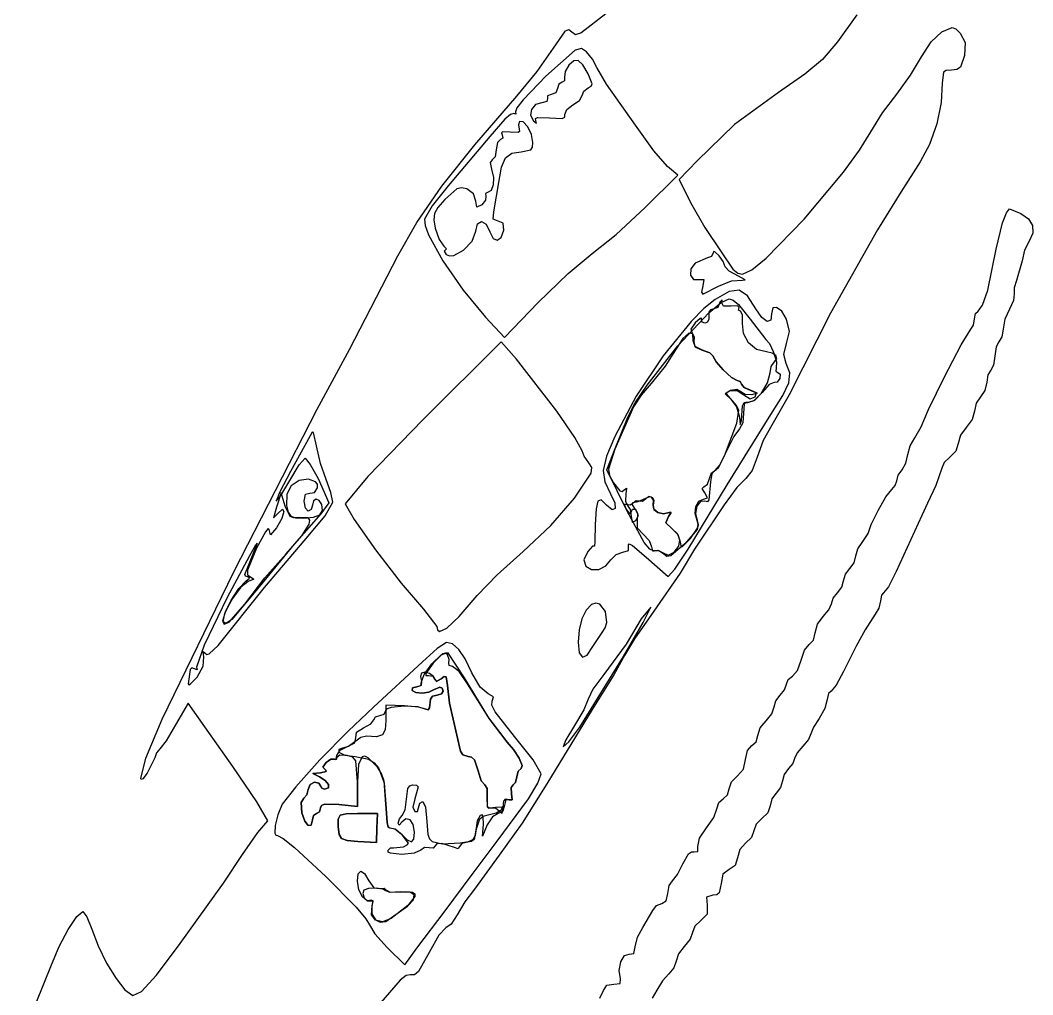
# Model space of a CAD drawing. Extents: x 0 to 397, y 0 to 706.
# Drawn here: x 168.1 to 255.5, y 171.3 to 255.5 of the extents above; entities that cross this region are included whole.
import ezdxf

# ---------------------------------------------------------------- set-up
doc = ezdxf.new("R2010")
doc.units = 0

msp = doc.modelspace()

# ---------------------------------------------------------------- linework, layer by layer
at = {"layer": 'Layer 1', "color": 7}
for points in [[(168.103656, 167.216216), (170.789002, 173.918645), (171.44884, 175.496103), (172.236538, 176.977054), (172.982035, 178.075417), (173.51527, 178.505112), (173.857377, 178.064625), (174.270921, 177.005805), (174.822197, 175.559102), (175.56275, 174.058654), (176.375203, 172.719007), (177.142181, 171.754705), (177.834331, 171.26796), (178.570932, 171.59666), (179.855926, 173.033569), (181.89657, 175.753444), (185.635311, 180.957625), (187.288076, 183.427071), (188.621577, 185.3356), (189.4626, 186.34525), (188.519977, 187.981435), (186.45164, 191.028731), (184.036874, 194.468317), (182.60389, 196.49679), (181.495814, 194.644705), (180.705988, 193.267107), (180.160902, 192.55626), (179.875814, 192.231483), (179.71111, 191.782618), (179.072009, 190.454276), (178.680376, 189.975496), (178.553485, 189.91029), (178.505668, 190.009908), (178.946376, 191.747588), (180.350697, 195.118442), (186.543362, 207.854125), (193.726275, 221.896806), (196.526494, 227.032725), (200.711279, 235.133037), (202.351102, 238.021919), (204.508846, 241.145653), (207.336119, 244.707602), (210.984527, 248.911134), (212.71971, 251.035696), (214.134482, 253.062626), (215.178661, 254.563167), (215.473886, 254.678305), (215.726216, 254.465624), (216.024589, 254.251653), (216.501887, 254.388454), (218.642279, 256.071822)], [(240.330365, 255.939883), (238.664718, 253.615418), (237.356491, 252.096014), (235.84116, 250.823466), (233.554205, 249.23957), (229.746717, 246.474452), (226.530043, 243.342886), (224.988756, 241.716932), (225.957131, 239.737495), (227.212315, 237.581316), (228.604377, 235.471351), (229.627875, 233.98448), (230.054163, 233.645328), (230.459284, 233.53848), (231.250067, 233.913459), (232.491952, 234.934075), (235.766079, 238.286299), (239.155763, 242.343306), (240.542095, 244.244903), (241.535102, 245.853254), (242.546781, 247.475416), (243.770656, 249.10234), (244.967676, 250.719386), (245.915194, 252.317911), (246.74237, 253.604537), (247.64945, 254.472327), (248.562572, 254.856414), (248.867213, 254.72206), (249.232013, 254.358379), (249.663813, 253.551179), (249.616188, 252.426214), (249.259926, 251.414711), (248.957226, 251.227353), (248.504937, 251.17738), (248.046276, 251.139374), (247.789988, 250.980486), (247.6939, 250.030851), (247.60822, 248.366958), (247.219326, 246.531779), (246.589794, 244.747599), (245.782196, 243.2367), (244.122023, 240.634962), (242.11013, 237.366121), (238.046745, 230.184796), (234.481306, 223.131529), (232.985175, 220.502627), (232.248618, 219.193689), (231.717643, 217.756956), (231.274995, 216.586615), (230.751384, 215.917924), (229.954723, 215.119456), (228.855908, 213.636509), (226.307087, 209.810984), (225.072364, 207.726419), (222.795888, 204.443114), (221.116267, 202.061025), (220.275642, 200.622176), (219.353392, 198.939469), (217.478112, 195.971151), (213.548165, 189.543888), (211.424794, 186.141345), (209.454529, 183.392851), (207.302936, 180.445391), (206.486872, 179.361084), (205.82903, 178.240528), (205.315649, 177.430727), (204.847248, 177.094), (204.242587, 176.469936), (203.401917, 174.969571), (202.479711, 173.337884), (202.129088, 173.047702), (201.792191, 173.035995), (201.408925, 172.986209), (200.885596, 172.601196), (199.243723, 170.662504)], [(213.463146, 250.636219), (211.520529, 248.609509), (210.981237, 247.909487), (210.844474, 247.553292), (210.897788, 247.360763), (210.709008, 247.411122), (210.432931, 247.32473), (209.948198, 246.924509), (208.626206, 245.44121), (205.045862, 241.164129), (203.67532, 239.460123), (202.98952, 238.290047), (203.043918, 237.762168), (203.358228, 236.94324), (204.59219, 234.711996), (206.342619, 232.155844), (208.260728, 229.834311), (209.90926, 228.070421), (212.816504, 231.115601), (215.387814, 233.609873), (217.487637, 235.330239), (219.558973, 236.977007), (222.062109, 239.294759), (224.873044, 242.090524), (223.978399, 242.841589), (222.795623, 244.201063), (221.208034, 246.414877), (218.715304, 249.942657), (217.871812, 251.395397), (217.515727, 252.101085), (216.976814, 252.7483), (216.540814, 253.03017), (216.002883, 252.888177), (213.463146, 250.636219)], [(215.464102, 251.609886), (215.136548, 251.050292), (215.093685, 250.560019), (215.094171, 250.248516), (214.871083, 250.119046), (214.60134, 249.963603), (214.489024, 249.589879), (214.327408, 249.216155), (213.939043, 249.060712), (213.614708, 248.957083), (213.607079, 248.707934), (213.558837, 248.458785), (213.136473, 248.355156), (212.591712, 248.186743), (212.245488, 247.776203), (212.163782, 247.265585), (212.412573, 246.796936), (212.681434, 246.595323), (212.600251, 246.822336), (212.575484, 246.998102), (212.756399, 247.090756), (213.799696, 247.038236), (214.897982, 246.990302), (215.102042, 247.105556), (215.122613, 247.323633), (215.282069, 247.766237), (215.811941, 248.161481), (216.372594, 248.550639), (216.605692, 248.97922), (216.758577, 249.360221), (217.12604, 249.635387), (217.383898, 249.773219), (217.470174, 249.971276), (217.128509, 250.836596), (216.664898, 251.624769), (216.273155, 251.997677), (215.892987, 251.983367), (215.464102, 251.609886)], [(211.215244, 246.727791), (211.12092, 246.450508), (211.182436, 246.072682), (211.207863, 245.877365), (211.092698, 245.770087), (210.399974, 245.805629), (209.734635, 245.847125), (209.639065, 245.754482), (209.694771, 245.584085), (209.761446, 245.298776), (209.570946, 245.180154), (209.307156, 244.921083), (209.197354, 244.298209), (209.096283, 243.675335), (208.853395, 243.416264), (208.682166, 243.196395), (208.789543, 242.622513), (208.944649, 241.909384), (208.925759, 241.256116), (208.752683, 240.778929), (208.445231, 240.59404), (208.256451, 240.502141), (208.290715, 240.281126), (208.272899, 239.932361), (207.95875, 239.532531), (207.532065, 239.321041), (207.433464, 239.856734), (207.219504, 240.490367), (206.642536, 240.909424), (206.200676, 241.005737), (205.790268, 240.910791), (204.74459, 239.993259), (204.165257, 239.311742), (203.869392, 238.775514), (203.805633, 238.230091), (203.922617, 237.520991), (204.260755, 236.541723), (204.674034, 235.961712), (204.905016, 235.75128), (204.805268, 235.66044), (204.684971, 235.540407), (204.866298, 235.258978), (205.151527, 235.125787), (205.524444, 235.162951), (206.378349, 235.627146), (207.11802, 236.409172), (207.433464, 237.266638), (207.581493, 237.906379), (207.928985, 238.107572), (208.331047, 237.87604), (208.642787, 237.217602), (208.918957, 236.636394), (209.279463, 236.474254), (209.620787, 236.718978), (209.83941, 237.35836), (209.781113, 237.939518), (209.357162, 238.124594), (208.940576, 238.296838), (208.988862, 238.918344), (209.431246, 241.475985), (209.659675, 242.800672), (210.002702, 243.608925), (210.541455, 244.012167), (211.357061, 244.12182), (212.170346, 244.278057), (212.323502, 244.520828), (212.361067, 244.915571), (212.223059, 245.611232), (211.906821, 246.270547), (211.531251, 246.705428), (211.215244, 246.727791)], [(218.147155, 171.025601), (218.440138, 171.682033), (218.735633, 172.145274), (219.340427, 172.250005), (219.883088, 172.308125), (219.905577, 172.691683), (219.801899, 173.431949), (219.947955, 174.182303), (220.265791, 174.725421), (220.677456, 174.843982), (221.069701, 174.889182), (221.191806, 175.470163), (221.38138, 176.29853), (221.83739, 177.134569), (222.708046, 178.593307), (223.026031, 179.029252), (223.473927, 179.210668), (223.870582, 179.439489), (224.01403, 180.071799), (224.128242, 180.750544), (224.402791, 181.173172), (224.827448, 181.702119), (225.302375, 182.636142), (225.802747, 183.484309), (226.052321, 183.669506), (226.284862, 183.677896), (226.597688, 183.699107), (226.591426, 184.126982), (226.730685, 184.856968), (227.337199, 185.739883), (227.980004, 186.628796), (228.247366, 187.387004), (228.402809, 187.916479), (228.776533, 188.25519), (229.150257, 188.594034), (229.3057, 189.123377), (229.512957, 189.722174), (230.011256, 190.22863), (230.525959, 190.816359), (230.716812, 191.653854), (230.870535, 192.411224), (231.245979, 192.841304), (231.619703, 193.182), (231.775146, 193.715841), (231.982403, 194.367246), (232.480702, 194.991133), (232.979001, 195.589313), (233.186258, 196.17929), (233.341701, 196.720584), (233.715425, 197.202346), (234.089149, 197.658576), (234.244592, 198.138619), (234.397257, 198.548194), (234.764234, 198.835003), (235.195946, 199.321263), (235.504362, 200.210484), (235.805414, 201.097059), (236.219443, 201.57644), (236.568738, 201.949768), (236.714038, 202.580799), (236.921295, 203.333628), (237.419594, 203.999673), (237.917893, 204.570159), (238.12515, 205.093284), (238.280593, 205.567859), (238.654317, 206.021796), (239.028041, 206.513921), (239.183484, 207.08013), (239.338927, 207.646339), (239.712651, 208.138464), (240.086375, 208.635881), (240.241818, 209.21479), (240.397261, 209.820157), (240.770985, 210.381074), (241.300152, 211.161419), (241.557515, 211.934102), (242.155462, 213.147647), (242.832785, 214.314493), (243.328273, 214.947079), (243.639952, 215.289186), (243.769598, 215.71543), (243.902904, 216.19609), (244.223271, 216.668283), (244.560218, 217.242121), (244.733387, 217.967565), (244.934383, 218.733887), (245.338049, 219.406546), (245.886266, 220.370336), (246.499857, 221.871285), (247.878227, 224.689132), (249.32777, 227.45446), (250.15488, 228.797849), (250.379114, 229.137486), (250.47238, 229.678736), (250.568644, 230.162395), (250.800111, 230.363478), (251.167898, 230.873132), (251.619394, 232.167144), (252.361153, 235.69854), (252.892084, 237.976515), (253.231997, 238.83941), (253.510857, 239.182928), (254.48276, 238.787111)], [(254.48276, 238.787111), (255.138657, 238.339386), (255.484694, 237.761982), (255.506946, 237.10183), (255.191491, 236.40586), (254.80811, 235.613741), (254.580833, 234.700178), (254.103524, 233.001905), (253.896223, 232.376032), (253.904557, 231.851496), (253.853845, 231.279951), (253.504154, 230.540925), (253.10697, 229.678207), (252.941826, 228.809138), (252.838197, 228.128188), (252.589048, 227.717643), (252.339899, 227.264985), (252.23627, 226.48292), (252.132641, 225.700855), (251.883492, 225.248197), (251.634343, 224.853968), (251.530714, 224.212088), (251.375271, 223.505562), (251.001547, 222.95514), (250.627823, 222.41464), (250.47238, 221.732059), (250.265123, 220.990519), (249.766824, 220.309305), (249.268525, 219.64035), (249.061268, 218.928532), (248.854011, 218.274614), (248.355712, 217.745314), (247.857413, 217.287938), (247.650156, 216.807278), (247.138981, 215.310794), (246.435541, 213.782912), (245.940241, 212.724578), (243.709626, 207.87388), (243.053767, 206.56578), (242.625186, 206.021796), (242.436803, 205.821903), (242.358486, 205.341287), (242.227694, 204.72397), (241.91328, 204.194759), (241.034157, 202.846794), (240.269335, 201.435682), (239.177134, 199.230819), (238.544559, 198.047293), (238.093753, 197.555124), (237.866784, 197.338254), (237.772372, 196.817112), (237.565115, 196.032225), (237.066816, 195.181986), (236.568517, 194.423029), (236.36126, 193.858011), (236.154003, 193.368972), (235.655704, 192.792621), (235.157405, 192.215035), (234.950148, 191.722645), (234.794705, 191.289213), (234.420981, 190.852342), (234.047257, 190.360217), (233.891814, 189.794008), (233.736371, 189.227799), (233.362647, 188.735674), (232.988923, 188.231775), (232.83348, 187.637123), (232.626223, 187.042031), (232.127924, 186.537162), (231.629625, 186.044507), (231.422368, 185.478828), (231.215111, 184.913148), (230.716812, 184.420494), (230.218513, 183.865441), (230.011256, 183.149787), (229.828473, 182.486917), (229.3057, 182.135198), (228.765465, 181.755432), (228.600144, 180.933283), (228.450257, 180.130404), (228.231199, 179.964759), (227.887885, 179.916224), (227.356954, 179.748434), (227.391174, 179.057562), (227.395319, 178.286963), (226.86871, 177.73782), (226.347436, 177.24618), (226.130698, 176.710883), (225.923441, 176.12364), (225.425142, 175.506499), (224.926843, 174.870264), (224.719586, 174.237204), (224.536715, 173.65609), (224.096933, 173.145356), (223.531253, 172.534653), (223.046007, 171.714135), (222.650808, 171.028908)], [(227.905877, 235.390564), (227.762208, 235.079062), (227.432802, 234.949592), (226.355418, 234.499447), (225.98607, 234.004913), (225.960483, 233.471584), (226.225937, 233.098527), (226.729715, 233.084807), (227.107584, 233.091025), (227.029576, 232.533415), (226.898751, 232.004871), (227.017494, 231.825611), (228.391299, 232.507663), (229.515735, 232.987838), (230.439881, 233.04071), (230.672494, 233.053675), (230.09945, 233.366677), (229.289781, 233.822069), (228.952922, 234.177714), (228.791008, 234.63794), (228.433897, 235.142517), (228.074538, 235.467906), (227.954311, 235.493547), (227.905877, 235.390564)], [(228.093908, 231.363604), (227.115374, 230.580416), (226.009089, 229.465316), (223.608423, 226.505586), (221.282238, 223.016821), (219.42086, 219.53143), (218.713452, 217.824342), (218.430965, 216.609943), (218.554085, 215.62077), (219.063496, 214.589363), (219.418826, 213.813554), (219.451067, 213.309969), (219.203444, 213.201341), (218.719185, 213.610404), (218.255006, 214.049794), (217.964593, 213.962167), (217.808059, 213.278765), (217.745518, 211.930828), (217.712709, 210.474428), (217.686251, 210.069218), (217.50607, 210.076626), (217.104167, 209.613076), (216.752359, 208.883663), (216.940831, 208.33602), (217.427235, 208.044261), (218.037794, 208.061735), (218.639358, 208.354375), (219.098774, 208.888117), (219.549095, 209.355239), (220.134883, 209.549576), (220.613162, 209.689717), (220.600903, 210.166938), (220.65436, 210.274325), (220.959237, 210.110581), (222.123493, 209.108604), (224.047191, 207.432908), (224.598506, 208.072671), (225.751021, 209.800401), (229.124372, 215.370413), (232.884986, 221.429022), (233.936055, 223.065681), (234.457758, 224.178398), (234.525569, 225.017271), (234.214959, 225.832397), (234.015154, 226.617417), (234.257998, 227.573357), (234.505427, 228.606247), (234.244592, 229.657922), (233.836538, 230.343171), (233.39766, 230.684594), (233.061308, 230.632449), (232.960833, 230.136995), (232.884484, 229.569209), (232.576261, 229.469009), (232.12298, 229.809076), (231.611457, 230.562092), (230.889993, 231.683832), (230.177855, 232.165248), (229.303131, 232.045463), (228.093908, 231.363604)], [(231.103809, 229.657922), (232.453891, 227.894032), (232.784576, 227.561836), (233.13537, 226.803066), (233.373848, 225.974446), (233.367586, 225.4327), (233.316654, 225.177906), (233.507286, 225.071808), (233.703783, 224.917027), (233.667447, 224.544758), (233.439641, 224.224832), (233.17638, 224.196213), (232.753311, 224.014797), (232.142388, 223.328026), (231.480576, 222.640815), (230.93624, 222.458429), (230.730725, 222.476525), (230.599161, 222.337293), (230.540423, 221.546497), (230.467707, 220.704152), (230.202109, 220.207352), (229.705309, 219.531209), (229.076747, 218.257901), (228.472923, 217.06238), (228.036052, 216.574092), (227.799691, 216.301967), (227.67763, 215.626883), (227.544368, 214.076379), (227.416386, 213.883459), (227.210551, 213.945895), (226.821118, 213.928885), (226.522634, 213.510303), (226.398247, 212.89368), (226.531101, 212.282547), (226.638638, 211.907616), (226.524883, 211.496866), (225.472767, 210.261129), (224.261945, 209.232473), (223.927632, 209.174931), (223.665485, 209.368248), (223.233288, 209.660701), (222.768018, 209.672696), (222.444466, 209.798544), (221.971357, 210.389496), (220.504242, 213.075592), (218.729063, 216.666167), (219.464252, 218.487559), (220.550103, 221.19125), (221.193727, 222.435257), (222.207917, 223.971769), (224.864401, 227.357192), (227.552371, 230.217285), (228.605918, 231.097134), (229.304642, 231.421812), (229.656405, 231.297364), (230.092836, 230.94296), (231.103809, 229.657922)], [(228.491136, 231.125478), (228.314747, 230.662634), (227.985958, 230.570559), (227.675645, 230.467018), (227.544985, 230.271403), (227.54181, 229.657922), (227.438181, 229.408773), (227.189032, 229.305144), (226.965856, 229.412918), (226.924448, 229.672033), (226.908232, 229.760636), (226.798683, 229.730241), (226.372351, 229.354533), (226.001184, 228.793925), (226.092245, 228.446835), (226.290021, 228.141814), (226.259462, 227.721171), (226.348009, 227.287607), (226.98054, 226.988451), (227.62608, 226.7494), (227.894588, 226.496326), (228.165075, 225.988182), (228.790865, 225.275449), (229.49345, 224.640636), (229.994323, 224.366252), (230.255511, 224.274662), (230.364034, 224.054749), (230.597264, 223.763839), (231.157784, 223.502299), (231.725272, 223.277976), (231.254798, 223.128001), (230.692691, 223.146522), (230.32029, 223.378826), (229.96222, 223.578896), (229.429525, 223.510413), (228.957817, 223.224662), (229.446811, 222.764287), (229.938363, 222.101726), (230.178826, 221.201833), (230.25335, 220.560748), (230.358037, 220.926667), (230.454698, 222.185731), (230.581654, 222.459972), (230.915779, 222.46619), (231.462326, 222.628881), (232.094101, 223.281151), (232.616141, 224.163675), (232.83348, 225.017127), (232.93874, 225.58973), (233.191902, 225.957281), (233.405791, 226.226991), (233.324767, 226.514229), (233.007802, 226.742598), (232.513863, 226.835698), (231.67284, 227.054299), (230.97337, 227.623539), (230.525121, 228.413575), (230.437765, 229.294561), (230.456682, 230.049417), (230.28219, 230.363478), (230.116296, 230.452158), (230.156248, 230.665456), (230.02766, 230.828704), (229.456689, 230.797748), (228.812957, 230.780991), (228.673522, 231.081734), (228.687633, 231.33763), (228.491136, 231.125478)], [(224.724172, 227.115098), (223.763646, 225.606443), (222.560232, 224.105196), (221.708708, 223.115886), (221.047917, 222.10177), (219.443791, 218.447343), (218.884065, 216.69946), (218.979199, 216.168435), (219.309383, 215.54398), (219.854866, 214.84032), (220.058584, 214.793241), (220.235778, 214.936496), (220.423544, 215.057058), (220.373714, 214.577015), (220.34483, 213.95864), (220.519411, 213.586062), (220.745101, 213.224729), (220.839028, 212.633208), (220.927267, 212.129221), (221.247545, 212.286428), (221.47006, 212.723917), (221.204153, 213.238928), (220.949756, 213.636024), (220.972378, 213.827009), (221.45639, 213.920495), (222.112909, 214.219651), (222.452034, 214.341806), (222.694949, 214.256825), (222.802331, 214.002709), (222.734857, 213.617459), (222.784747, 213.242379), (223.137421, 212.961292), (223.638592, 212.845834), (224.133975, 212.967642), (224.2944, 212.979592), (224.075413, 212.635678), (223.82353, 212.080097), (224.339997, 211.60098), (224.860521, 211.069829), (225.083653, 210.434696), (225.115899, 210.085743), (225.236053, 210.004748), (225.969478, 210.720446), (226.565982, 211.611696), (226.625166, 211.961029), (226.53357, 212.269847), (226.351625, 212.880026), (226.412568, 213.486005), (226.674858, 213.950366), (227.096957, 214.13569), (227.439063, 214.238878), (227.189032, 214.664857), (226.966914, 215.05234), (227.121299, 215.194024), (227.41675, 215.405426), (227.60531, 215.913691), (227.76772, 216.391705), (227.999716, 216.531053), (228.369135, 216.866539), (228.910368, 217.857895), (229.969981, 220.676194), (230.120661, 221.818004), (229.946317, 222.203023), (229.577339, 222.602362), (229.063253, 223.209052), (229.136708, 223.369522), (229.417531, 223.508296), (229.996131, 223.49639), (230.579229, 223.143171), (231.119949, 222.778663), (231.55219, 222.943851), (231.671738, 223.289838), (231.151787, 223.536871), (230.595456, 223.774114), (230.364034, 224.054749), (230.255511, 224.274662), (229.994323, 224.366252), (229.49345, 224.640636), (228.790865, 225.275449), (228.165075, 225.988182), (227.894588, 226.496326), (227.631636, 226.748033), (226.99959, 226.983865), (226.366177, 227.299469), (226.20584, 227.779379), (226.170286, 228.386984), (225.827221, 228.441014), (225.303048, 227.998157), (224.724172, 227.115098)], [(202.875925, 220.991225), (198.121845, 216.079276), (196.144568, 213.715531), (196.916171, 212.354315), (198.765356, 209.755775), (200.993689, 206.860901), (202.902736, 204.610684), (204.072195, 203.140658), (204.135297, 202.829855), (204.294831, 202.695033), (204.923008, 202.968414), (205.996346, 203.990963), (207.554467, 205.792843), (209.280918, 207.591173), (211.527805, 209.603551), (213.905926, 211.846955), (215.947761, 214.199896), (217.39468, 216.361719), (217.447949, 216.854693), (217.177898, 217.263067), (216.773791, 217.823146), (216.605692, 218.28189), (215.96572, 219.459496), (214.427288, 221.71098), (210.943958, 226.224334), (209.606929, 227.717643), (202.875925, 220.991225)], [(193.118086, 219.603749), (191.42969, 216.498597), (190.506823, 214.763811), (190.203081, 213.962476), (190.604454, 214.429598), (191.377832, 215.74471), (192.191911, 217.099775), (192.69193, 217.66347), (193.117628, 217.126536), (193.807546, 215.909325), (194.733456, 213.795612), (194.05599, 212.846595), (191.748954, 210.244196), (188.717533, 206.540027), (186.361902, 203.734736), (185.857203, 203.372863), (185.628961, 203.537181), (185.765872, 204.244539), (186.28848, 205.33604), (186.970896, 206.40644), (187.587232, 207.050497), (187.904776, 207.312611), (187.756918, 207.422325), (187.559462, 207.471631), (187.499919, 207.629185), (187.800663, 208.403048), (188.55208, 210.255132), (188.545237, 210.31866), (188.425499, 210.15825), (187.890268, 209.242483), (185.937289, 205.569182), (183.980121, 201.520834), (183.309093, 199.605823), (183.376606, 199.385821), (183.146463, 199.461889), (182.917427, 199.553446), (182.772827, 199.424671), (182.597893, 198.180952), (182.647298, 198.093353), (182.807928, 198.174426), (183.362716, 198.765858), (183.901981, 199.710465), (183.956794, 200.520929), (183.881872, 200.960093), (184.064391, 200.810559), (184.204786, 200.708943), (184.417808, 200.761551), (185.201835, 201.485027), (189.182494, 206.494166), (192.798469, 210.719035), (194.414236, 212.672014), (195.086234, 213.862993), (194.915357, 214.705912), (194.504503, 215.822674), (194.023005, 217.215354), (193.68253, 218.721804), (193.426899, 219.882047), (193.29265, 219.901665), (193.118086, 219.603749)], [(191.477668, 215.28363), (191.120701, 214.541297), (191.100548, 213.577242), (191.228226, 212.991438), (191.448608, 212.662974), (191.85982, 212.51833), (192.559991, 212.483983), (193.420499, 212.554291), (193.969295, 212.773923), (194.206874, 213.143243), (194.133733, 213.662615), (193.903369, 214.016346), (193.635964, 214.121006), (193.414595, 213.982447), (193.322344, 213.606523), (193.218715, 213.232799), (192.969566, 213.077356), (192.720417, 213.333208), (192.616788, 213.948365), (192.735101, 214.560302), (193.099741, 214.633813), (193.493662, 214.687832), (193.753439, 215.103007), (193.753928, 215.40321), (193.602836, 215.629655), (192.986235, 215.850147), (192.184293, 215.742224), (191.477668, 215.28363)], [(190.222484, 213.430134), (189.955298, 212.503078), (190.32867, 212.880153), (190.749534, 213.269471), (190.864804, 213.060731), (190.689429, 212.455844), (190.238359, 211.656719), (189.717394, 211.031817), (189.605475, 211.489855), (189.513124, 211.582873), (189.275451, 211.314568), (188.508335, 209.902354), (187.724375, 207.988004), (187.734429, 207.594028), (187.975993, 207.40398), (188.258304, 207.200692), (187.77491, 207.003224), (187.143421, 206.515663), (186.414201, 205.550396), (185.811915, 204.455087), (185.561228, 203.577397), (185.716109, 203.315404), (186.135374, 203.510546), (187.494804, 205.062945), (189.215435, 207.319754), (191.056451, 209.399293), (192.415991, 210.942333), (193.046207, 211.971221), (193.088893, 212.295938), (192.950538, 212.495812), (192.132424, 212.525964), (191.702707, 212.496656), (191.400586, 212.623287), (190.973548, 213.520445), (190.640526, 214.664857), (190.222484, 213.430134)], [(222.073751, 214.13569), (221.825439, 213.933592), (221.544584, 213.959301), (221.263729, 213.98501), (221.015417, 213.782912), (220.746821, 213.593294), (220.417106, 213.649209), (220.23322, 213.656838), (220.430864, 213.213881), (220.71022, 212.870231), (220.828445, 213.009975), (220.943671, 213.269532), (221.20627, 213.244926), (221.399504, 212.876934), (221.348792, 212.310769), (221.355715, 211.64909), (221.863495, 211.085571), (222.385739, 210.553141), (222.602918, 210.000074), (222.671092, 209.667051), (222.835046, 209.664229), (223.138082, 209.712648), (223.540602, 209.503362), (224.026421, 209.29562), (224.543197, 209.549576), (224.947067, 210.055597), (225.043921, 210.605837), (224.839613, 211.140798), (224.339997, 211.60098), (223.82353, 212.080097), (224.075413, 212.635678), (224.2944, 212.979592), (224.133975, 212.967642), (223.633669, 212.843668), (223.134554, 212.963276), (222.787575, 213.253343), (222.743676, 213.640742), (222.776518, 214.032899), (222.609533, 214.295146), (222.342138, 214.353927), (222.073751, 214.13569)], [(221.71427, 203.794003), (220.396644, 201.612071), (218.47471, 198.991636), (217.541303, 197.716079), (217.127803, 196.843218), (216.763075, 195.9338), (215.946703, 194.570622), (215.188847, 193.333959), (214.964922, 192.728063), (215.451843, 193.168374), (216.402845, 194.446091), (220.188902, 200.537289), (221.888504, 203.480907), (222.534832, 204.796245), (221.71427, 203.794003)], [(217.420256, 205.018848), (216.949132, 204.52938), (216.579939, 203.77804), (216.339069, 202.837919), (216.252914, 201.78211), (216.354205, 200.848026), (216.629857, 200.465498), (217.037536, 200.646997), (217.534909, 201.40499), (218.32866, 202.594205), (218.606275, 202.999989), (218.736592, 203.471332), (218.626404, 204.420889), (218.140243, 205.063265), (217.800594, 205.150631), (217.420256, 205.018848)], [(202.831475, 200.063023), (198.597081, 196.152831), (196.400768, 194.093633), (193.969207, 191.600849), (191.882199, 189.290759), (190.719548, 187.779646), (190.335092, 186.876473), (190.113255, 185.955475), (190.092435, 185.270551), (190.169406, 185.095961), (190.311031, 185.075602), (190.79829, 184.827991), (191.767266, 184.048406), (194.476369, 181.547514), (197.090355, 178.881322), (197.940433, 177.895114), (198.261236, 177.358231), (198.706839, 176.588998), (199.778181, 175.399607), (201.294774, 173.910884), (202.335822, 175.351982), (204.787629, 178.566495), (207.116317, 181.703397), (209.264029, 184.578185), (211.978523, 188.246018), (212.781882, 189.599153), (213.069798, 190.407842), (212.393699, 191.614122), (210.779916, 193.642463), (209.102369, 195.756221), (208.815185, 196.345184), (208.855159, 196.686232), (208.966593, 197.060088), (208.50097, 197.302182), (207.79171, 197.889999), (207.085625, 199.131336), (206.508364, 200.326289), (205.956603, 201.153504), (205.423164, 201.62148), (204.900871, 201.738718), (204.100858, 201.225911), (202.831475, 200.063023)], [(206.413583, 198.694244), (208.534793, 195.252674), (210.125513, 193.145399), (210.695779, 192.502698), (211.176615, 191.746061), (211.43917, 191.115829), (211.354591, 190.852342), (211.076823, 190.645085), (210.961244, 190.146786), (210.867317, 189.648487), (210.641627, 189.44123), (210.474102, 189.217833), (210.520624, 188.680641), (210.57213, 188.165982), (210.311427, 188.172288), (210.010066, 188.16779), (209.90291, 187.698154), (209.749407, 187.179129), (209.364924, 186.971784), (208.864817, 186.686739), (208.417362, 186.001644), (208.007787, 185.031505), (208.103742, 186.041156), (208.076843, 186.730969), (207.975155, 186.850335), (207.816581, 186.814092), (207.546044, 186.342208), (207.433464, 185.539858), (207.285341, 184.720267), (207.068388, 184.551639), (206.727908, 184.502338), (206.229609, 184.392536), (206.022352, 184.128746), (205.894999, 183.942479), (205.581379, 184.030321), (204.486092, 184.396108), (204.070972, 184.357297), (203.905684, 184.158379), (203.76078, 183.974273), (203.412148, 184.008449), (202.995252, 184.031423), (202.685778, 183.820771), (202.106825, 183.554732), (201.041832, 183.444004), (200.07134, 183.540797), (199.859045, 183.653703), (199.852265, 183.802426), (200.079454, 184.015196), (200.314051, 184.022913), (201.183649, 184.114282), (201.511942, 184.260228), (201.608658, 184.42777), (201.074288, 185.13628), (200.455383, 185.63599), (200.003959, 185.724008), (199.87029, 185.809099), (199.765393, 186.21265), (199.672348, 187.78529), (199.519551, 189.772268), (199.294771, 190.424858), (198.941039, 190.981106), (198.146771, 191.798256), (197.846618, 191.930475), (197.607362, 191.875795), (197.300258, 191.19775), (197.202902, 189.748147), (197.202902, 187.585618), (195.615401, 187.764476), (194.371859, 187.799401), (194.107275, 187.679446), (194.0279, 187.457559), (193.924271, 187.114527), (193.675122, 186.971784), (193.425973, 186.816341), (193.322344, 186.442617), (193.217376, 185.964173), (192.967582, 185.948816), (192.670625, 186.330996), (192.424171, 187.045162), (192.342459, 187.918905), (192.572691, 188.309518), (192.853017, 188.5842), (192.969566, 189.059171), (193.125009, 189.495117), (193.498733, 189.676533), (193.872457, 189.590146), (194.0279, 189.382316), (194.131529, 189.174794), (194.380678, 189.088452), (194.702797, 189.207112), (194.706821, 189.492162), (194.43753, 189.837207), (193.939706, 190.13585), (193.356475, 190.421071), (194.0279, 190.505208), (194.52223, 190.592565), (194.472048, 190.732045), (194.227396, 190.973433), (194.518261, 191.393151), (194.924088, 191.670699), (195.220642, 191.658793), (195.374806, 191.665936), (195.439012, 191.990051), (195.70752, 192.445664), (196.35306, 192.768985), (196.992955, 193.071227), (197.065319, 193.524283), (197.139578, 194.000401), (197.738772, 194.382591), (198.356971, 194.723904), (198.614014, 195.076859), (198.769457, 195.33227), (199.143181, 195.438456), (199.516861, 195.567926), (199.671995, 195.879429), (199.801339, 196.039274), (200.146487, 196.161111), (201.225321, 196.282918), (202.39074, 196.229175), (203.124986, 195.984204), (203.315531, 195.918631), (203.420614, 196.114731), (203.508809, 196.849568), (203.695428, 197.098717), (204.082073, 197.202346), (204.455797, 197.305975), (204.61124, 197.555124), (204.531738, 197.793486), (204.330032, 197.896216), (203.780801, 197.665544), (203.370432, 197.458595), (202.800254, 197.377324), (202.257593, 197.427021), (201.929774, 197.61298), (201.971049, 197.821295), (202.32665, 197.907902), (202.688203, 198.037372), (202.743633, 198.348875), (202.958844, 198.995825), (203.645907, 199.903655), (204.445484, 200.668213), (204.998237, 200.885348), (206.413583, 198.694244)], [(203.740231, 199.96107), (203.118901, 199.081903), (203.125571, 198.909797), (203.335242, 198.893564), (203.73807, 198.845806), (203.905684, 198.585589), (204.025011, 198.366161), (204.434851, 198.613458), (204.707863, 198.801781), (204.872693, 198.788392), (204.991182, 198.039135), (205.160868, 196.49679), (206.09573, 192.351649), (206.312247, 192.040146), (206.770594, 191.910676), (207.068879, 191.839294), (207.30664, 191.617429), (207.633136, 190.675953), (207.90063, 189.80393), (208.218395, 189.44123), (208.421727, 189.125935), (208.414187, 188.367727), (208.396989, 187.578342), (208.511818, 187.446728), (208.715812, 187.470259), (209.119346, 187.469774), (209.445357, 187.220845), (209.669106, 186.978046), (209.765327, 187.236368), (209.858813, 188.050932), (210.009978, 188.240594), (210.311427, 188.172288), (210.57213, 188.165982), (210.520624, 188.680641), (210.474102, 189.217833), (210.641627, 189.44123), (210.867317, 189.648487), (210.961244, 190.146786), (211.076823, 190.645085), (211.354591, 190.852342), (211.43917, 191.115829), (211.176615, 191.746061), (210.695779, 192.502698), (210.125513, 193.145399), (208.585505, 195.171712), (206.720852, 198.172485), (205.993248, 199.231305), (205.40746, 199.671792), (205.116021, 199.754474), (205.09631, 199.953309), (205.137629, 200.283906), (204.992946, 200.683559), (204.811695, 200.827002), (204.55603, 200.762185), (203.740231, 199.96107)], [(202.729875, 199.083711), (202.653807, 198.806604), (202.73305, 198.402497), (202.71228, 198.041825), (202.335116, 197.907902), (201.973563, 197.821295), (201.929774, 197.61298), (202.257593, 197.427021), (202.800254, 197.377324), (203.370432, 197.458595), (203.780801, 197.665544), (204.330032, 197.896216), (204.531738, 197.793486), (204.61124, 197.555124), (204.455797, 197.305975), (204.082073, 197.202346), (203.695428, 197.098717), (203.508809, 196.849568), (203.420614, 196.114731), (203.315531, 195.918631), (203.124986, 195.984204), (202.476845, 196.174263), (201.272549, 196.278068), (199.671642, 196.320401), (199.671995, 194.997483), (199.607845, 194.205205), (199.360404, 193.760159), (198.847983, 193.59696), (197.988891, 193.650224), (197.51123, 193.531338), (196.993352, 193.162685), (196.453337, 192.776746), (195.922318, 192.616232), (195.615533, 192.512603), (195.615401, 192.263454), (196.118462, 192.014305), (197.021574, 191.910676), (198.206688, 191.665986), (198.663348, 191.355193), (199.032232, 190.914387), (199.515141, 189.629586), (199.672348, 187.78529), (199.765658, 186.192409), (199.873861, 185.803692), (200.015601, 185.731417), (200.439552, 185.66946), (200.976215, 185.223063), (201.50213, 184.695627), (201.864599, 184.542378), (202.07427, 184.764573), (202.141794, 185.363469), (202.032108, 186.027033), (201.75828, 186.434944), (201.40316, 186.522047), (201.049593, 186.223189), (200.818171, 185.966764), (200.735974, 186.15722), (200.835898, 186.517979), (201.08346, 186.795395), (201.332609, 187.305909), (201.436238, 188.227321), (201.562841, 189.150717), (201.727495, 189.370222), (201.965405, 189.44123), (202.320498, 189.416888), (202.459823, 189.276394), (202.1552, 188.242138), (201.992216, 187.527012), (202.1552, 187.139706), (202.394868, 187.153288), (202.494572, 187.480137), (202.598201, 187.868502), (202.84735, 188.030118), (203.096499, 187.519163), (203.200128, 186.290922), (203.280517, 185.152883), (203.418608, 184.793214), (203.655388, 184.551815), (204.525294, 184.359926), (206.090791, 184.449421), (206.788123, 184.548365), (207.196133, 184.73085), (207.40425, 185.073012), (207.501903, 185.650983), (207.769441, 186.532179), (208.055594, 186.746508), (208.48439, 186.860659), (209.198721, 187.050321), (209.688421, 187.32174), (209.6953, 187.520751), (209.140204, 187.492484), (208.670166, 187.436117), (208.426049, 187.525469), (208.417009, 188.387129), (208.422609, 189.131535), (208.218395, 189.44123), (207.90063, 189.80393), (207.633136, 190.675953), (207.30664, 191.617429), (207.068879, 191.839294), (206.770594, 191.910676), (206.312247, 192.040146), (206.09573, 192.351649), (205.160868, 196.49679), (204.991182, 198.039135), (204.872693, 198.788392), (204.707863, 198.801781), (204.434851, 198.613458), (204.055835, 198.400556), (203.905684, 198.532672), (203.761304, 198.831348), (203.422687, 199.067086), (203.031616, 199.173377), (202.729875, 199.083711)], [(195.439012, 191.803079), (195.374806, 191.610947), (195.220642, 191.658793), (194.924088, 191.670699), (194.518261, 191.393151), (194.227396, 190.973433), (194.472048, 190.732045), (194.52223, 190.592565), (194.0279, 190.505208), (193.356475, 190.421071), (193.939706, 190.13585), (194.43753, 189.837207), (194.706821, 189.492162), (194.702797, 189.207112), (194.380678, 189.088452), (194.131529, 189.174794), (194.0279, 189.382316), (193.872457, 189.590146), (193.498733, 189.676533), (193.125009, 189.495117), (192.969566, 189.059171), (192.853017, 188.5842), (192.572691, 188.309518), (192.342459, 187.918905), (192.424171, 187.045162), (192.670625, 186.330996), (192.967582, 185.948816), (193.217376, 185.964173), (193.322344, 186.442617), (193.425973, 186.816341), (193.675122, 186.971784), (193.924271, 187.114527), (194.0279, 187.457559), (194.107275, 187.679446), (194.371859, 187.799401), (195.615401, 187.764476), (197.202902, 187.585618), (197.202902, 189.706872), (197.071095, 191.536467), (196.806572, 191.851586), (196.320957, 191.997107), (195.698083, 192.00963), (195.439012, 191.803079)], [(198.898353, 185.720128), (198.851081, 184.468471), (197.233241, 184.573599), (196.323371, 184.656805), (195.83333, 184.824116), (195.624408, 185.179082), (195.557898, 185.825256), (195.551917, 186.487348), (195.723836, 186.827806), (196.229064, 186.953621), (197.22301, 186.971784), (198.945273, 186.971784), (198.898353, 185.720128)], [(195.557898, 185.825256), (195.624408, 185.179082), (195.83333, 184.824116), (196.323371, 184.656805), (197.233241, 184.573599), (198.851081, 184.468471), (198.898353, 185.720128), (198.945273, 186.971784), (197.22301, 186.971784), (196.229064, 186.953621), (195.723836, 186.827806), (195.551917, 186.487348), (195.557898, 185.825256)], [(198.193855, 181.158003), (198.628698, 180.559118), (199.132598, 180.490194), (199.51373, 180.542537), (199.672348, 180.377658), (200.035048, 180.194037), (200.907071, 180.201974), (201.953107, 180.186397), (202.164638, 180.039342), (202.168649, 179.799807), (201.554523, 179.044388), (200.111557, 177.922323), (199.37645, 177.626359), (198.778364, 177.759119), (198.437388, 178.241857), (198.473608, 178.995826), (198.55757, 179.448529), (198.439389, 179.492185), (198.064617, 179.438684), (197.65975, 179.790723), (197.33558, 180.401922), (197.202902, 181.1259), (197.28511, 181.775689), (197.504704, 181.99854), (197.821134, 181.793097), (198.193855, 181.158003)], [(197.771227, 180.366722), (197.679593, 180.060235), (197.804124, 179.701823), (198.053406, 179.442498), (198.336025, 179.433271), (198.533184, 179.402182), (198.467611, 178.951729), (198.451031, 178.321359), (198.780525, 177.80767), (199.180537, 177.590579), (199.664719, 177.667176), (201.524432, 178.972896), (202.059498, 179.536662), (202.120627, 179.957984), (201.729319, 180.194031), (200.907071, 180.201974), (200.035048, 180.170048), (199.672348, 180.295813), (199.411562, 180.456167), (198.818493, 180.528514), (198.177071, 180.502238), (197.771227, 180.366722)]]:
    msp.add_lwpolyline(points, dxfattribs=at)

doc.saveas('drawing.dxf')
